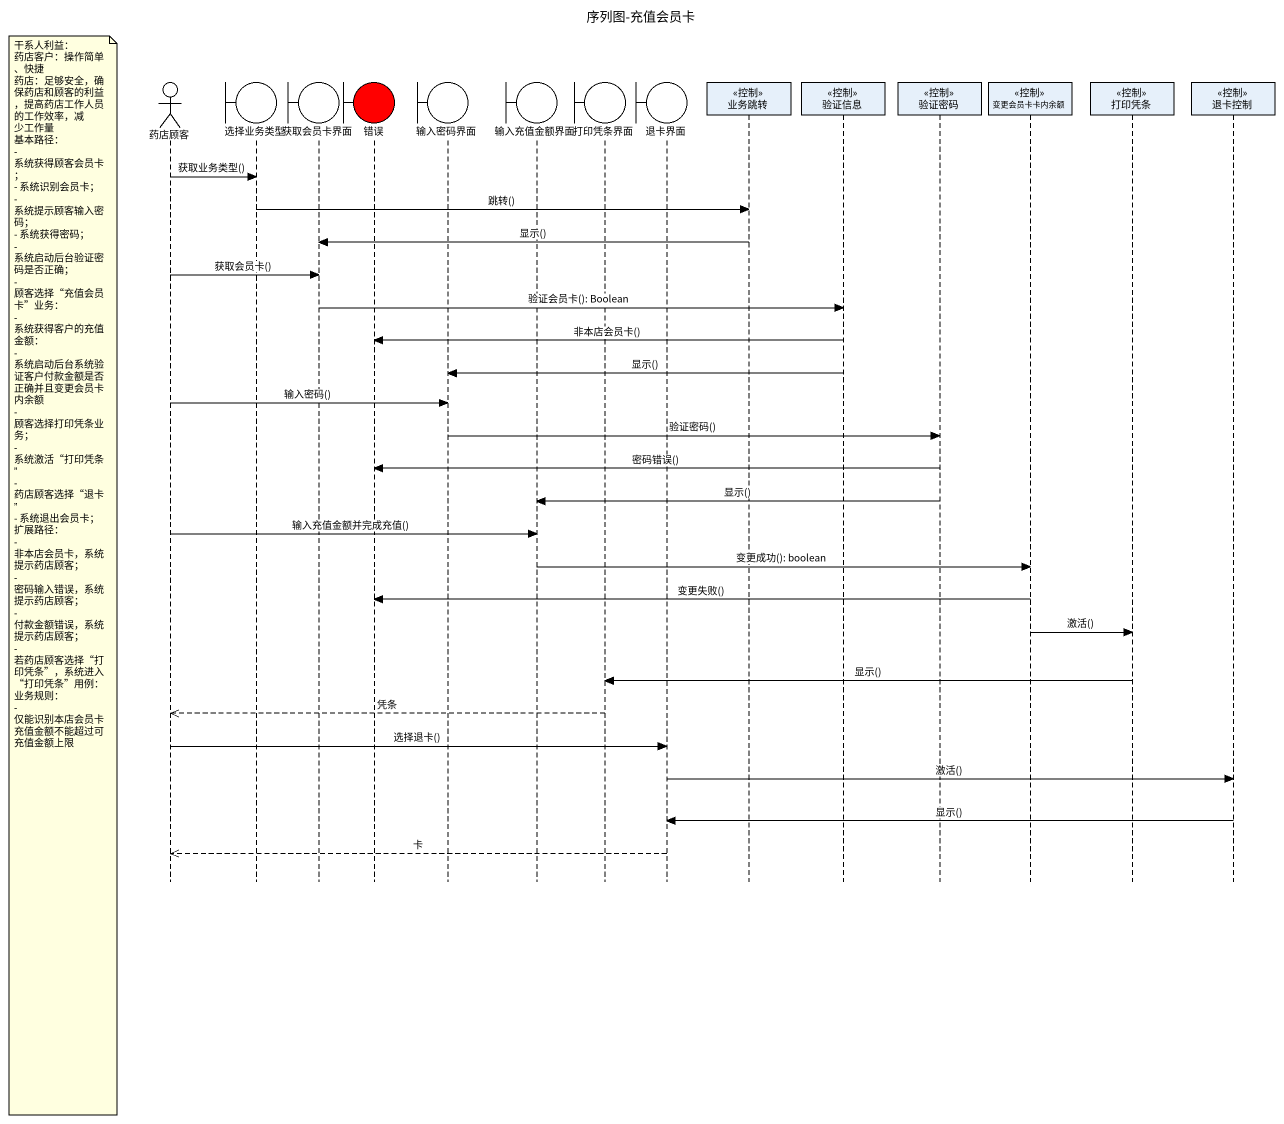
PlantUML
@startuml
title 序列图-充值会员卡
hide footbox
actor 药店顾客
boundary 选择业务类型
boundary 获取会员卡界面
boundary 错误 #FF0000
boundary 输入密码界面
boundary 输入充值金额界面
boundary 打印凭条界面
boundary 退卡界面
participant 业务跳转 <<控制>>
participant 验证信息 <<控制>>
participant 验证密码 <<控制>>
participant 变更会员卡卡内余额 <<控制>>
participant 打印凭条 <<控制>>
participant 退卡控制 <<控制>>

药店顾客 -> 选择业务类型 : 获取业务类型()
选择业务类型 -> 业务跳转 : 跳转()
业务跳转 -> 获取会员卡界面 : 显示()
药店顾客 -> 获取会员卡界面 : 获取会员卡()
获取会员卡界面 -> 验证信息 : 验证会员卡(): Boolean
验证信息 -> 错误 : 非本店会员卡()
验证信息 -> 输入密码界面 : 显示()
药店顾客 -> 输入密码界面 : 输入密码()
输入密码界面 -> 验证密码 : 验证密码()
验证密码 -> 错误 : 密码错误()
验证密码 -> 输入充值金额界面 : 显示()
药店顾客 -> 输入充值金额界面 : 输入充值金额并完成充值()
输入充值金额界面 -> 变更会员卡卡内余额 : 变更成功(): boolean
note left of 药店顾客
  干系人利益：
  药店客户：操作简单、快捷
  药店：足够安全，确保药店和顾客的利益，提高药店工作人员的工作效率，减 少工作量
  基本路径：
  - 系统获得顾客会员卡；
  - 系统识别会员卡；
  - 系统提示顾客输入密码；
  - 系统获得密码；
  - 系统启动后台验证密码是否正确；
  - 顾客选择“充值会员卡”业务：
  - 系统获得客户的充值金额：
  - 系统启动后台系统验证客户付款金额是否正确并且变更会员卡内余额
  - 顾客选择打印凭条业务；
  - 系统激活“打印凭条”
  - 药店顾客选择“退卡”
  - 系统退出会员卡；
  扩展路径：
  - 非本店会员卡，系统提示药店顾客；
  - 密码输入错误，系统提示药店顾客；
  - 付款金额错误，系统提示药店顾客；
  - 若药店顾客选择“打印凭条”，系统进入“打印凭条”用例：
  业务规则：
  - 仅能识别本店会员卡
  充值金额不能超过可充值金额上限
end note
变更会员卡卡内余额 -> 错误 : 变更失败()
变更会员卡卡内余额 -> 打印凭条 : 激活()
打印凭条 -> 打印凭条界面 : 显示()
打印凭条界面 -->> 药店顾客 : 凭条
药店顾客 -> 退卡界面 : 选择退卡()
退卡界面 -> 退卡控制 : 激活()
退卡控制 -> 退卡界面 : 显示()
退卡界面 -->> 药店顾客 : 卡
@enduml
